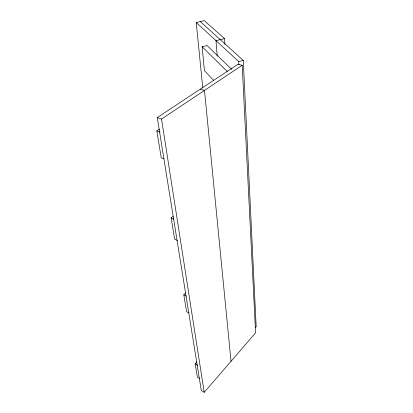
<?xml version="1.0" encoding="UTF-8"?>
<svg xmlns="http://www.w3.org/2000/svg" width="413" height="413" viewBox="0 0 413 413"><rect width="100%" height="100%" fill="white"/><g stroke="black" fill="none" stroke-linecap="round" stroke-linejoin="round"><path stroke-width="0.62" d="M204.218 392.35L255.58 332.852L242.183 65.285L238.094 64.211L157.26 117.571L201.296 390.491L204.218 392.35L161.524 119.063L157.26 117.571M199.892 378.685L197.362 377.11L195.179 363.838L196.908 361.938M188.829 312.889L186.583 311.639L183.811 294.81L185.654 293.024M177.368 240.49L174.647 239.173L171.142 217.904L173.114 216.267M163.915 158.829L161.24 157.771L156.811 130.875L159.475 129.062M161.524 119.063L242.183 65.285M255.162 327.292L256.189 326.9L243.267 60.422L200.269 21.559M224.93 44.413L224.527 38.626L204.29 20.65L196.232 22.472L238.719 61.558L243.267 60.422M213.676 80.421L204.425 70.618L202.138 46.741L207.063 45.569L231.657 69.291M224.527 38.626L215.989 40.65L217.207 56.085M200.31 89.151L204.492 90.416L231.022 361.303M156.811 130.875L160.12 132.088M171.142 217.904L173.94 219.195M183.811 294.81L186.33 296.173M195.179 363.838L197.765 365.412M202.138 46.741L227.3 71.526M196.232 22.472L202.762 87.948M238.719 61.558L238.895 64.779"/></g></svg>
